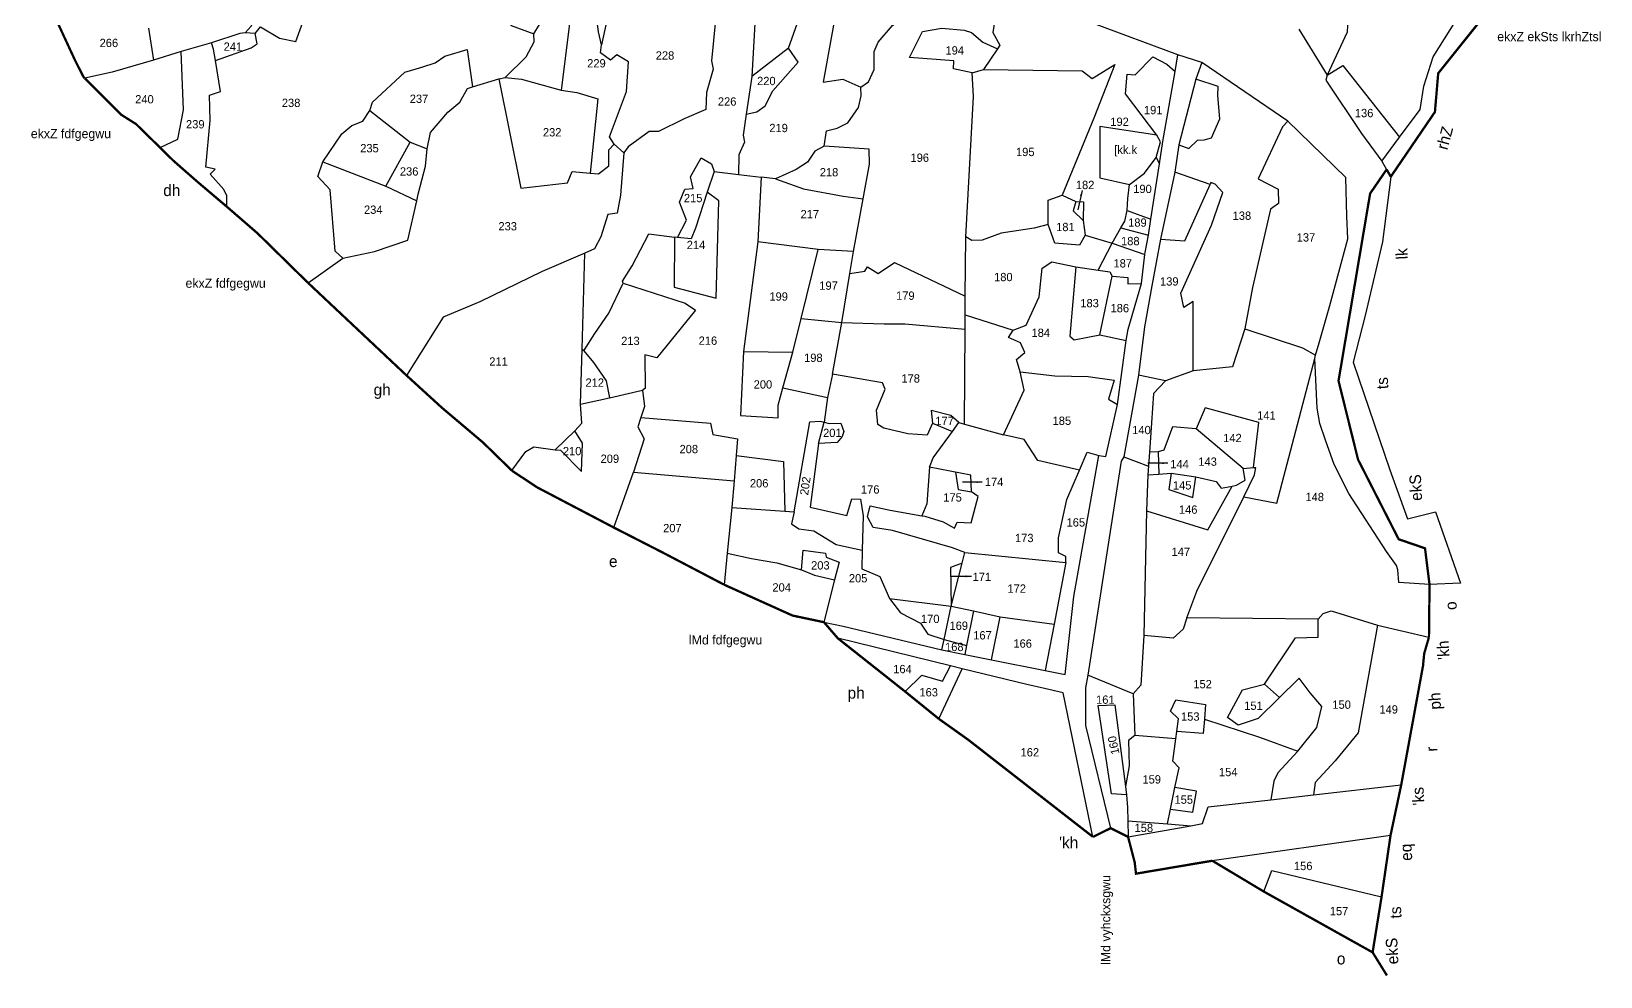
# Model space of a CAD drawing. Header units: feet. Extents: x 275707 to 617069, y 187394 to 2073741.
# Drawn here: x 616728.9 to 617069.1, y 187393.8 to 187598.6 of the extents above; entities that cross this region are included whole.
import ezdxf
from ezdxf.enums import TextEntityAlignment as Align

# ---------------------------------------------------------------- set-up
doc = ezdxf.new("R2010")
doc.units = ezdxf.units.FT
doc.header["$LTSCALE"] = 0.3
doc.header["$MEASUREMENT"] = 0
doc.linetypes.add('DASHDOT', pattern=[1, 0.5, -0.25, 0, -0.25])
doc.linetypes.add('DIVIDE', pattern=[1.25, 0.5, -0.25, 0, -0.25, 0, -0.25])
for name, color, linetype in [('OFF', 1, 'Continuous'), ('POLY_PARCEL', 6, 'Continuous'), ('POLY_ROAD', 30, 'Continuous'), ('POLY_WATER', 4, 'Continuous'), ('SYM_ARROW', 1, 'Continuous'), ('TEXT_MAPIN', 7, 'Continuous'), ('TEXT_MAPOUT', 7, 'Continuous'), ('TEXT_PARCEL', 7, 'Continuous'), ('V_BOUND_LINE', 7, 'Continuous'), ('V_BOUND_STREAM_LINE', 7, 'DASHDOT'), ('V_DIVIDE_LINE', 7, 'DIVIDE')]:
    doc.layers.add(name, color=color, linetype=linetype)
doc.styles.get("Standard").update_dxf_attribs({"font": 'simplex.shx'})
doc.styles.add('TEXT_MAP', font='', dxfattribs={"height": 1.8})
doc.styles.get('TEXT_MAP').set_extended_font_data('Kruti Dev 050')
doc.dimstyles.get("Standard").update_dxf_attribs({"dimtxt": 0.18, "dimasz": 0.18, "dimexe": 0.18, "dimexo": 0.0625, "dimgap": 0.09, "dimtad": 0, "dimtih": 1, "dimtoh": 1, "dimdec": 4, "dimzin": 0, "dimdsep": 46, "dimtxsty": 'Standard', "dimcen": 0.09, "dimadec": 0, "dimazin": 0, "dimtfac": 1, "dimtdec": 4, "dimtofl": 0, "dimtmove": 0, "dimatfit": 3, "dimfxl": 0, "dimtolj": 1, "dimtzin": 0, "dimarcsym": 0})

# ---------------------------------------------------------------- blocks, each defined once
blk = doc.blocks.new('TEXTARROW')
blk.add_leader([(0.04, -0.01), (8.68, -0.01)], dimstyle='Standard', override={"dimtxt": 2.5, "dimasz": 2.5, "dimexe": 1.25, "dimexo": 0.625, "dimgap": 0.625, "dimtad": 1, "dimtih": 0, "dimtoh": 0, "dimzin": 8, "dimcen": 2.5, "dimtofl": 1})
blk = doc.blocks.new('kk')
at = {"layer": 'OFF'}
for points in [[(306.43, 196.04), (307.46, 194.26)], [(318.04, 120.03), (323.49, 104.61)]]:
    blk.add_lwpolyline(points, dxfattribs=at)
at = {"layer": 'POLY_PARCEL'}
for points in [[(316.69, 264.59), (315.09, 262), (299, 225.47), (298.89, 224), (294.57, 214.72)], [(127.01, 239.43), (119.13, 236.39), (114.39, 230.86), (117.65, 225.49), (122.58, 223.63)], [(122.58, 223.63), (123.8, 225.67), (125.03, 228.38), (125.53, 231.23), (128.15, 235.9), (127.01, 239.43)], [(132.19, 240.94), (128.51, 211.44)], [(137.22, 221.24), (136.57, 224.08), (134.52, 239.99), (132.19, 240.94)], [(141.53, 239.81), (141.17, 239.26), (137.22, 221.24)], [(171.87, 239.26), (171.91, 235.15), (170.47, 225.88), (169.83, 214.4)], [(79.62, 234.82), (67.89, 236.69), (62.51, 231.84), (62.89, 228.92), (61.27, 225.29), (60.02, 223.85)], [(163.27, 237.14), (162.31, 230.3), (161.08, 217.83), (161.45, 215.97), (160.01, 210.93)], [(177.77, 220.58), (182.04, 232.6), (188.65, 231.58), (185.29, 213.19), (189.56, 213.83), (193.46, 212.11)], [(62.13, 223.76), (63.28, 225.14), (67.44, 222.75), (70.94, 222.03), (72.49, 226.2), (79.25, 229.17), (82.7, 228.45), (84.71, 228.54), (86.43, 230.08)], [(223.08, 230.58), (222.09, 223.98), (223.62, 221.2), (223.08, 220.4)], [(39.04, 224.91), (40.08, 217.92)], [(193.46, 212.11), (195.16, 213.22), (196.34, 215.94), (196.39, 219.83), (197.19, 221.88), (200.34, 225.45), (201.6, 226.43)], [(206.81, 224.2), (211.05, 224.86), (215.87, 224.42), (217.47, 223.98), (219.88, 221.87), (223.08, 220.4)], [(52.69, 221.7), (46.14, 219.82)], [(60.02, 223.85), (58.82, 223.76), (52.69, 221.7)], [(53.54, 217.9), (53.15, 220.3), (52.69, 221.7)], [(53.54, 217.9), (61.31, 220.6), (62.56, 221.51), (62.13, 223.76)], [(62.13, 223.76), (60.02, 223.85)], [(116.34, 214.21), (120.93, 218.65), (122.67, 221.96), (122.58, 223.63)], [(139.97, 199.74), (139, 201.35), (142.64, 211.18), (143.08, 217.59), (140.6, 219.11), (139.16, 217.95), (137.05, 219.51), (137.22, 221.24)], [(217.63, 215.21), (213.53, 216.1), (213.6, 217.78), (204.04, 218.51), (206.81, 224.2)], [(40.08, 217.92), (31.13, 215.32), (25.22, 214.04)], [(46.14, 219.82), (40.08, 217.92)], [(41.53, 199.01), (45.38, 200.79), (46.61, 207.22), (46.14, 219.82)], [(56, 186.2), (56.02, 188.57), (55.38, 189.91), (52.4, 193.24), (53.45, 194.29), (51.47, 194.75), (52.4, 204.85), (52.28, 210.38), (54.61, 211.19), (53.54, 217.9)], [(87.04, 207.03), (87.62, 208.82), (94.57, 215.36), (98.32, 216.41), (101.21, 217.37), (103.31, 218.79), (108.11, 220.29), (109.27, 212.17)], [(168.63, 206.22), (170.95, 206.73), (172.76, 208.06), (174.41, 211.31), (179.85, 217.54), (177.77, 220.58)], [(177.77, 220.58), (169.83, 214.4)], [(223.08, 220.4), (220.05, 215.95)], [(257.66, 201.69), (250.84, 210.66), (251.18, 214.89), (252.97, 214.74), (256.75, 218.67), (259.78, 217.08), (261.64, 215.51)], [(169.83, 214.4), (168.63, 206.22)], [(216.24, 179.64), (217.92, 210.1), (217.63, 215.21)], [(217.63, 215.21), (220.05, 215.95)], [(220.05, 215.95), (241.44, 215.66), (243.63, 213.98), (248.52, 217.04), (243.99, 205.37), (237.13, 188.69)], [(294.57, 214.72), (297.95, 216.81), (310.28, 201.23)], [(99.45, 198.74), (100.15, 202.24), (103.95, 206.67), (106.52, 208.83), (108.17, 211.84), (109.27, 212.17)], [(109.27, 212.17), (115, 213.88)], [(115, 213.88), (116.34, 214.21)], [(115, 213.88), (119.72, 190.17), (129.9, 191.39), (130.9, 193.84), (134.77, 193.48)], [(116.34, 214.21), (119.87, 213.85), (128.51, 211.44)], [(128.51, 211.44), (131.87, 210.92), (136.45, 209.56), (134.77, 193.48)], [(185.51, 199.34), (185.99, 202.61), (188.34, 203.21), (190.63, 204.38), (192.98, 207.68), (193.56, 210.24), (193.46, 212.11)], [(262.41, 199.63), (264.54, 198.83), (266.47, 200.6), (267.91, 200.65), (269.51, 201.09), (271.28, 205.23), (270.84, 210.31), (270.95, 212.24), (266.06, 213.85)], [(160.01, 210.93), (159.85, 207.26), (155.16, 205.23), (149.62, 202.51), (147.59, 202.51), (143.01, 199.16), (142.07, 197.87)], [(76.85, 195.89), (80.92, 202), (83.14, 203.79), (85.48, 204.75), (87.04, 207.03)], [(87.04, 207.03), (95.73, 200.14)], [(168.63, 206.22), (167.97, 201.67), (168.28, 200.18), (167.01, 197.46), (166.92, 193.2)], [(286.07, 204.73), (284.91, 203.49), (279.58, 192.24), (283.94, 189.98), (284, 186.89), (282.29, 185.62), (278.41, 168.69), (276.7, 159.7)], [(257.66, 201.69), (245.28, 203.58), (245.28, 192.43), (251.74, 191.01)], [(258.43, 200.25), (257.66, 201.69)], [(90.51, 190.61), (95.73, 200.14)], [(95.73, 200.14), (99.45, 198.74)], [(97.19, 187.43), (97.52, 188.93), (99.1, 194.94), (99.45, 198.74)], [(142.07, 197.87), (141.37, 188.68), (140.67, 184.77), (138.63, 184.53), (137.11, 179.63), (135.76, 177.06), (133.64, 176.15)], [(134.77, 193.48), (136.56, 193.31), (138.8, 195.07), (138.8, 198.51), (139.97, 199.74)], [(139.97, 199.74), (142.07, 197.87)], [(185.51, 199.34), (183.46, 198.21), (181.91, 195.81), (179.43, 194.26), (174.99, 192.21)], [(193.98, 187.91), (195.32, 195.39), (195.25, 198.63), (185.51, 199.34)], [(257.46, 196.83), (258.43, 200.25)], [(81.16, 175.06), (79.48, 176.54), (78.4, 189.84), (75.71, 192.71), (76.85, 195.89)], [(76.85, 195.89), (90.51, 190.61)], [(153.75, 179.5), (155.67, 183.24), (154.12, 187.19), (155.32, 190.01), (157.09, 190.15), (156.52, 192.69), (158.85, 196.78), (161.11, 195.51), (161.67, 193.82)], [(251.74, 191.01), (254.98, 193.46), (257.46, 196.83)], [(257.46, 196.83), (258.21, 195.45)], [(90.51, 190.61), (97.19, 187.43)], [(161.67, 193.82), (160.12, 189.31)], [(161.67, 193.82), (166.92, 193.2)], [(166.92, 193.2), (171.86, 192.57)], [(171.86, 192.57), (171.16, 178.6)], [(174.99, 192.21), (171.86, 192.57)], [(174.99, 192.21), (181.06, 190.03), (189.6, 188.47), (193.98, 187.91)], [(251.24, 185.37), (251.36, 187.94), (251.74, 191.01)], [(258.42, 179.14), (263.71, 178.81), (269.18, 190.99)], [(269.18, 190.99), (261.57, 193.68)], [(265.48, 150.6), (265.53, 165.64), (263.49, 164.37), (262.82, 167.41), (269.46, 182.18), (271.94, 189.24), (270.29, 191.07)], [(270.29, 191.07), (269.35, 191.45), (269.18, 190.99)], [(81.16, 175.06), (88.05, 176.46), (95.29, 178.91), (97.19, 187.43)], [(153.06, 179.57), (152.99, 168.78), (162.1, 166.38), (162.66, 187.47), (160.12, 189.31)], [(160.12, 189.31), (157.65, 181.55), (156.66, 179.22), (153.75, 179.5)], [(191.85, 176.5), (193.98, 187.91)], [(234.06, 182.34), (234.06, 187.59), (237.13, 188.69)], [(237.13, 188.69), (240.05, 187.3)], [(240.05, 187.3), (239.48, 185.28), (241.65, 183.22)], [(240.05, 187.3), (241.73, 187.23), (241.65, 183.22)], [(249.86, 181.63), (250.68, 183.06), (251.24, 185.37)], [(251.24, 185.37), (256.37, 183.52)], [(234.06, 182.34), (231.07, 181.54), (223.91, 180.44), (219.75, 178.91), (217.56, 178.84), (216.24, 179.64)], [(242.09, 180.01), (240.85, 177.82), (235.52, 178.25), (234.06, 182.34)], [(241.65, 183.22), (242.09, 180.01)], [(247.93, 178.28), (249.86, 181.63)], [(249.86, 181.63), (255.84, 179.99)], [(141.93, 169.58), (141.77, 170.05), (143.89, 173.36), (147.49, 180.28), (153.06, 179.57)], [(153.75, 179.5), (153.06, 179.57)], [(171.16, 178.6), (168.05, 154.79)], [(184.22, 176.94), (171.16, 178.6)], [(180.51, 161.95), (184.22, 176.94)], [(191.85, 176.5), (184.22, 176.94)], [(216.12, 166.81), (216.24, 179.64)], [(242.09, 180.01), (247.93, 178.28)], [(244.92, 172.46), (247.93, 178.28)], [(247.93, 178.28), (255.07, 175.81)], [(73.63, 169.67), (81.16, 175.06)], [(133.64, 176.15), (124.36, 172.14), (110.86, 165.6), (102.92, 162.21), (94.97, 149.61)], [(133.03, 155.34), (133.64, 176.15)], [(191.08, 171.73), (191.85, 176.5)], [(191.08, 171.73), (194.33, 172.19), (194.93, 173.15), (197.22, 171.71), (200.77, 174.11), (216.12, 166.81)], [(226.46, 159.4), (229.34, 160.51), (232.16, 166.67), (232.75, 172.89), (234.91, 174.2), (240.09, 173.15)], [(189.38, 161.12), (191.08, 171.73)], [(240.09, 173.15), (238.78, 158.15), (239.69, 157.3), (245.26, 158.42)], [(240.09, 173.15), (244.92, 172.46)], [(244.92, 172.46), (247.42, 172.1), (247.95, 171.12)], [(245.26, 158.42), (247.95, 171.12)], [(247.95, 171.12), (251.36, 170.86), (251.36, 169.48), (254.28, 169.51)], [(133.4, 154.91), (135.82, 158.73), (138.86, 163.1), (141.93, 169.58)], [(141.93, 169.58), (155.38, 165.29), (157.64, 163.74), (149.24, 153.44), (146.62, 154.07), (146.7, 146.8), (146.14, 146.45)], [(216.09, 162.74), (216.12, 166.81)], [(178.71, 154.68), (180.51, 161.95)], [(180.51, 161.95), (189.38, 161.12)], [(187.34, 149.88), (189.38, 161.12)], [(189.38, 161.12), (198.55, 160.76), (203, 160.82), (216.07, 159.62)], [(216.07, 159.62), (216.09, 162.74)], [(216.09, 162.74), (226.46, 159.4)], [(215.92, 139.07), (216.07, 159.62)], [(228.03, 150.39), (227.24, 153.05), (229.01, 154.55), (228.09, 156.71), (225.47, 157.83), (226.46, 159.4)], [(245.26, 158.42), (250.99, 157.2)], [(276.7, 159.7), (274.04, 151.49), (265.48, 150.6)], [(276.7, 159.7), (289.23, 155.57), (292.07, 154.03)], [(132.68, 143.36), (133.03, 155.34)], [(133.03, 155.34), (133.4, 154.91)], [(133.4, 154.91), (135.54, 152.38), (138.22, 148.43), (138.99, 144.73)], [(168.05, 154.79), (167.41, 140.93), (175.53, 140.43), (175.53, 143.18), (176.55, 146.89)], [(168.05, 154.79), (178.71, 154.68)], [(176.55, 146.89), (178.71, 154.68)], [(276.51, 123.27), (283.65, 121.95), (291.87, 153.29)], [(187.34, 149.88), (186.22, 144.82)], [(208.98, 139.23), (207.83, 136.64), (203.68, 136.93), (198.45, 138.2), (197.18, 138.95), (196.89, 142.11), (198.73, 146.65), (198.16, 147.98), (187.34, 149.88)], [(224.36, 136.71), (228.88, 146.4), (228.03, 150.39)], [(228.03, 150.39), (235.5, 149.54), (242.77, 149.35), (248.41, 148.56), (247.16, 144.44), (249.1, 143.33)], [(259.52, 148.45), (253.65, 149.69)], [(265.48, 150.6), (259.52, 148.45)], [(138.99, 144.73), (146.14, 146.45)], [(146.14, 146.45), (146.59, 142.89), (145.78, 140.47)], [(176.55, 146.89), (186.22, 144.82)], [(259.52, 148.45), (256.93, 145.73), (256.04, 133)], [(131.49, 137.58), (133, 139.23), (132.68, 143.36)], [(132.68, 143.36), (138.99, 144.73)], [(186.22, 144.82), (185.51, 139.45)], [(145.78, 140.47), (145.12, 138.5), (146.48, 135.89), (144.2, 128.63)], [(145.78, 140.47), (160.88, 139.23), (161.35, 136.83), (166.73, 135.84), (166.46, 132.23)], [(179.03, 120.02), (182.38, 139.58), (184.63, 139.69), (185.51, 139.45)], [(214.74, 139.41), (213.01, 140.9), (208.69, 141.99), (208.98, 139.23)], [(278.57, 129.67), (279.76, 139.42), (268.14, 142.59), (266.14, 138.06)], [(131.49, 137.58), (127.2, 133.47)], [(127.2, 133.47), (128.35, 133.38), (132.89, 128.79), (133.1, 134.93), (131.49, 137.58)], [(184.32, 134.83), (185.51, 139.45)], [(185.51, 139.45), (186.62, 139.16), (189.13, 139.27), (189.75, 137.44), (189.44, 136.39), (188.34, 135.09), (184.32, 134.83)], [(208.35, 129.71), (209.15, 131.75), (213.32, 137.47)], [(208.98, 139.23), (213.32, 137.47)], [(213.32, 137.47), (214.74, 139.41)], [(214.74, 139.41), (215.92, 139.07)], [(215.92, 139.07), (224.36, 136.71)], [(240.86, 129.05), (231.83, 131.14), (228.88, 135.73), (224.36, 136.71)], [(266.14, 138.06), (261.05, 138.45), (259.14, 133.39), (257.95, 133.05)], [(276.38, 129.45), (266.14, 138.06)], [(117.82, 128.97), (120.82, 133.12), (122.56, 134.16), (127.2, 133.47)], [(184.32, 134.83), (182.49, 121.04), (190.44, 119.27), (191.48, 122.85), (193.38, 122.77), (193.94, 119.18), (193.74, 111.74)], [(240.86, 129.05), (242.57, 133), (245.09, 132.22)], [(256.04, 133), (255.7, 128.06)], [(257.95, 133.05), (256.04, 133)], [(257.95, 133.05), (258.04, 128.22)], [(166.46, 132.23), (166.04, 126.75)], [(166.46, 132.23), (176.73, 130.97), (176.98, 120.17)], [(208.35, 129.71), (207.77, 121.77), (206.68, 119.18)], [(206.68, 119.18), (207.31, 119.07), (211.34, 117.86), (213.76, 116.53), (214.33, 117.8), (217.38, 117.68), (218.88, 123.38), (217.44, 124.36), (217.32, 127.98), (208.35, 129.71)], [(250.5, 131.98), (255.83, 129.93)], [(273.98, 125.59), (274.92, 125.82), (276.77, 126.94), (276.38, 129.45)], [(276.38, 129.45), (278.57, 129.67)], [(276.51, 123.27), (278.84, 128.04), (279.07, 129.64)], [(278.57, 129.67), (279.07, 129.64)], [(139.91, 116.64), (144.2, 128.63)], [(144.2, 128.63), (166.04, 126.75)], [(166.04, 126.75), (165.49, 121.01)], [(213.97, 128.63), (214.58, 124.87), (217.44, 124.36)], [(237.92, 109.04), (237.92, 110.34), (236.35, 111.13), (236.35, 114.4), (238.12, 122.72), (240.86, 129.05)], [(255.7, 128.06), (255.43, 120.25)], [(255.7, 128.06), (258.04, 128.22)], [(258.04, 128.22), (260.72, 128.4)], [(260.72, 128.4), (260.27, 124.87), (265.41, 123.12), (266.08, 127.61)], [(260.72, 128.4), (266.08, 127.61)], [(266.08, 127.61), (270.5, 126.61), (271.62, 125.16), (273.98, 125.59)], [(255.43, 120.25), (268.71, 116.15), (273.98, 125.59)], [(264.16, 97.08), (266.28, 102.88), (276.51, 123.27)], [(165.49, 121.01), (164.52, 111.11)], [(165.49, 121.01), (176.98, 120.17)], [(176.98, 120.17), (179.03, 120.02)], [(179.03, 120.02), (178.45, 117.42), (180.04, 116.33), (183.26, 115.91), (188.14, 112.99), (193.74, 111.74)], [(216, 111.25), (213.35, 112.22), (200.34, 116.02), (196.14, 116.65), (194.93, 118.95), (195.51, 121.37), (199.83, 120.39), (206.68, 119.18)], [(255.43, 120.25), (254.83, 93.22)], [(164.52, 111.11), (163.85, 104.24)], [(164.52, 111.11), (169.78, 109.92), (175.29, 109.01), (180.63, 107.47)], [(180.63, 107.47), (180.99, 111.73), (185.77, 111.09), (185.96, 110.22), (188.76, 109.16), (187.77, 105.33)], [(193.74, 111.74), (193.69, 107.66), (197.62, 106.06), (199.71, 101.23)], [(215.4, 108.88), (212.9, 107.97), (213.07, 99.59)], [(213.07, 99.59), (215.4, 108.88)], [(215.4, 108.88), (216, 111.25)], [(216, 111.25), (237.92, 109.04)], [(237.92, 109.04), (235.4, 95.68)], [(180.63, 107.47), (183.41, 106.28), (187.77, 105.33)], [(187.77, 105.33), (185.47, 96.12)], [(199.71, 101.23), (213.07, 99.59)], [(199.71, 101.23), (202.09, 98.14), (206.38, 95.88), (207.99, 93.55), (211.5, 92.38)], [(211.5, 92.38), (213.07, 99.59)], [(213.07, 99.59), (217.86, 98.55)], [(217.86, 98.55), (216.37, 91.08)], [(217.86, 98.55), (223.68, 97.28)], [(221.8, 87.95), (223.68, 97.28)], [(223.68, 97.28), (235.4, 95.68)], [(235.4, 95.68), (233.46, 85.63)], [(264.16, 97.08), (263.34, 94.62), (261.17, 92.68), (254.83, 93.22)], [(292.59, 96.8), (264.16, 97.08)], [(288.2, 68.13), (292.3, 73.32), (293.39, 77.83), (290.91, 80.81), (288.51, 84), (279.64, 75.28), (275.28, 73.83), (272.95, 75.43), (276.22, 81.46), (280.95, 82.7), (287.71, 92.73), (292.59, 92.87), (292.59, 96.8)], [(305.48, 95.5), (301.26, 72.14), (296.32, 66.04), (291.95, 61.39), (291.63, 58.71)], [(292.59, 96.8), (293.68, 98.03), (295.42, 98.61), (305.48, 95.5)], [(305.48, 95.5), (316.64, 92.88)], [(211.01, 90.1), (211.5, 92.38)], [(211.5, 92.38), (216.37, 91.08)], [(254.83, 93.22), (254.16, 82.49), (252.49, 80.6)], [(216.37, 91.08), (215.98, 89.11)], [(203.06, 81.09), (206.72, 84.63), (211.18, 83.31), (212.94, 86.64)], [(210.4, 75.15), (215.46, 86.03)], [(252.49, 80.6), (242.65, 84.66)], [(284.21, 79.77), (280.95, 82.7)], [(252.49, 80.6), (252.85, 71.59)], [(261.95, 72.4), (262.3, 75.18), (260.63, 76.85), (261.79, 79.32), (268.19, 78.3), (267.94, 75.12)], [(251.03, 58.7), (247.83, 58.9), (244.92, 78.09), (248.56, 78.23), (250.88, 60.5)], [(267.94, 75.12), (267.68, 71.98), (261.95, 72.4)], [(267.94, 75.12), (279.91, 71.18), (288.2, 68.13)], [(252.85, 71.59), (251.47, 70.45), (251.61, 65), (250.88, 60.5)], [(261.75, 70.81), (252.85, 71.59)], [(261.75, 70.81), (261.95, 72.4)], [(261.57, 60.3), (262.45, 64.57), (261.14, 66.02), (261.75, 70.81)], [(288.2, 68.13), (283.84, 63.48), (282.97, 61.66), (282.33, 57.63)], [(250.88, 60.5), (251.03, 58.7)], [(251.03, 58.7), (251.25, 55.92), (251.32, 53.07)], [(260.59, 55.57), (265.44, 54.97), (266.24, 59.48), (261.57, 60.3)], [(260.59, 55.57), (261.57, 60.3)], [(259.94, 52.39), (260.59, 55.57)], [(251.32, 53.07), (251.4, 49.58)], [(251.32, 53.07), (259.94, 52.39)], [(259.94, 52.39), (264.98, 52)], [(280.85, 37.72), (282.57, 42.31), (306.36, 36.59)]]:
    blk.add_lwpolyline(points, dxfattribs=at)
at = {"layer": 'POLY_ROAD'}
for points in [[(310.28, 201.23), (314.73, 207.23), (315.5, 212.31), (317.58, 218.68), (322.46, 226.51), (331.23, 245.66), (330.99, 250.24), (335.88, 259.57)], [(261.64, 215.51), (262.16, 219.11)], [(258.21, 195.45), (258.91, 200.31), (261.64, 215.51)], [(267.37, 217.45), (266.06, 213.85)], [(266.06, 213.85), (262.41, 199.63)], [(306.43, 196.04), (310.28, 201.23)], [(262.41, 199.63), (261.57, 193.68)], [(256.37, 183.52), (258.21, 195.45)], [(261.57, 193.68), (258.42, 179.14)], [(255.84, 179.99), (256.37, 183.52)], [(258.42, 179.14), (256.53, 169.06), (254.98, 160.17), (253.65, 149.69)], [(255.07, 175.81), (255.12, 176.26), (255.84, 179.99)], [(254.28, 169.51), (255.07, 175.81)], [(250.99, 157.2), (251.41, 159.61), (254.28, 169.51)], [(249.1, 143.33), (250.99, 157.2)], [(253.65, 149.69), (250.5, 131.98), (249.87, 131), (247.34, 114.44), (242.65, 84.66)], [(245.09, 132.22), (246.56, 132.01), (249.1, 143.33)], [(233.46, 85.63), (237.73, 84.78), (239.62, 101.72), (245.09, 132.22)], [(185.47, 96.12), (189.65, 95.28), (211.01, 90.1)], [(212.94, 86.64), (188.48, 92.63)], [(211.01, 90.1), (215.98, 89.11)], [(215.98, 89.11), (221.8, 87.95)], [(215.46, 86.03), (212.94, 86.64)], [(243.79, 49.58), (237.32, 80.82), (233.25, 81.76), (229.47, 82.6), (215.46, 86.03)], [(221.8, 87.95), (233.46, 85.63)], [(242.65, 84.66), (242.15, 81.88), (242.15, 73.76), (247.62, 51.47)], [(282.33, 57.63), (291.63, 58.71)], [(291.63, 58.71), (310.63, 60.9)], [(264.98, 52), (267.55, 52.45), (268.74, 56.09), (282.33, 57.63)], [(251.4, 49.58), (264.98, 52)], [(308.3, 49.89), (269.67, 44.41), (269.67, 44.41)]]:
    blk.add_lwpolyline(points, dxfattribs=at)
at = {"layer": 'POLY_WATER'}
for points in [[(262.16, 219.11), (243.91, 225.89), (232.07, 228.09), (223.08, 230.58)], [(288.46, 224.66), (294.57, 214.72)], [(267.37, 217.45), (262.16, 219.11)], [(286.07, 204.73), (267.37, 217.45)], [(294.57, 214.72), (294.31, 213.58), (302.03, 202.02), (306.43, 196.04)], [(292.07, 154.03), (292.85, 156.67), (295.17, 164.78), (299.06, 179.25), (298.83, 184.12), (298.6, 192.5), (286.07, 204.73)], [(308.36, 192.69), (306.55, 178.56), (302.78, 162.62), (300.22, 152.48), (308.17, 129.12), (312.01, 118.52), (318.04, 120.03)], [(291.87, 153.29), (292.07, 154.03)], [(316.76, 104.28), (310.09, 104.73), (309.86, 107.45), (309.57, 108.38), (307.43, 111.45), (299.25, 124.03), (296.11, 130.32), (294.19, 135.59), (292.97, 139.19), (292.39, 142.55), (291.87, 153.29)], [(323.49, 104.61), (316.76, 104.28)]]:
    blk.add_lwpolyline(points, dxfattribs=at)
at = {"layer": 'V_BOUND_LINE', "const_width": 0.5}
for points in [[(330.76, 230.23), (318.64, 215.1), (317.93, 206.72), (308.36, 192.69)], [(25.22, 214.04), (24.93, 214.34), (23.14, 217.85), (18.27, 228.36), (18.29, 229.12)], [(41.53, 199.01), (36.33, 204.1), (33.17, 206.09), (25.22, 214.04)], [(56, 186.2), (49.8, 191.45), (44.43, 196.15), (41.53, 199.01)], [(73.63, 169.67), (62.7, 180.39), (56, 186.2)], [(94.97, 149.61), (73.63, 169.67)], [(117.82, 128.97), (111.57, 135.06), (102.61, 142.64), (94.97, 149.61)], [(139.91, 116.64), (123.27, 125.36), (117.82, 128.97)], [(163.85, 104.24), (150.78, 111.08), (139.91, 116.64)], [(185.47, 96.12), (178.66, 97.56), (163.85, 104.24)], [(316.76, 104.28), (316.64, 92.88)], [(188.48, 92.63), (185.47, 96.12)], [(203.06, 81.09), (188.48, 92.63)], [(316.64, 92.88), (315.6, 89.32), (315.35, 86.68), (310.63, 60.9)], [(210.4, 75.15), (203.06, 81.09)], [(243.79, 49.58), (216.74, 70.64), (210.4, 75.15)], [(310.63, 60.9), (308.3, 49.89)], [(243.79, 49.58), (247.62, 51.47)], [(247.62, 51.47), (251.4, 49.58)], [(269.67, 44.41), (253.12, 41.61), (252.84, 44.07), (251.4, 49.58)], [(308.3, 49.89), (306.36, 36.59)], [(280.85, 37.72), (269.67, 44.41)], [(306.36, 36.59), (304.42, 24.55), (280.85, 37.72)]]:
    blk.add_lwpolyline(points, dxfattribs=at)
at = {"layer": 'V_BOUND_STREAM_LINE', "ltscale": 10, "const_width": 0.5, "flags": 128}
for points in [[(307.46, 194.26), (303.88, 189.04), (297.03, 148.44), (301.26, 131.38), (310.07, 114.1), (315.78, 112.14), (316.76, 104.28)], [(308.36, 192.69), (307.46, 194.26)]]:
    blk.add_lwpolyline(points, dxfattribs=at)
at = {"layer": 'V_DIVIDE_LINE', "ltscale": 10, "const_width": 0.5, "flags": 128}
blk.add_lwpolyline([(304.42, 24.55), (307.52, 19.54)], dxfattribs=at)
at = {"layer": 'SYM_ARROW', "xscale": 0.5, "yscale": 0.5, "zscale": 0.5}
for p, rotation in [((241.46, 189.73), 256.998084587133), ((260.01, 130.59), 180), ((219.82, 126.49), 180), ((217.47, 106.05), 180)]:
    blk.add_blockref('TEXTARROW', p, dxfattribs=dict(at, rotation=rotation))
at = {"layer": 'TEXT_MAPIN', "style": 'TEXT_MAP'}
blk.add_text('[kk.k', height=1.8, dxfattribs=at).set_placement((248.4, 197.64))
at = {"layer": 'TEXT_MAPOUT', "style": 'TEXT_MAP'}
for s, height, p in [('ekxZ ekSts lkrhZtsl', 2, (331.44, 222.06)), ('ekxZ fdfgegwu', 2, (13.52, 201.03)), ('dh', 2.5, (42.23, 188.49)), ('ekxZ fdfgegwu', 2, (47.06, 168.61)), ('gh', 2.5, (87.84, 145.27)), ('e', 2.5, (138.86, 108.07)), ('lMd fdfgegwu', 2, (156.19, 91.29)), ('ph', 2.5, (190.59, 79.55)), ("'kh", 2.5, (236.44, 47.1)), ('o', 2.5, (296.66, 21.94))]:
    blk.add_text(s, height=height, dxfattribs=at).set_placement(p)
for s, height, rotation, p in [('rhZ', 2.5, 75.0641, (320.62, 198.34)), ('lk', 2.5, 92.9387, (312.06, 174.83)), ('ts', 2.5, 92.9387, (307.84, 146.7)), ('ekS', 2.5, 92.9387, (315.16, 122.48)), ('o', 2.5, 92.9387, (322.68, 98.82)), ("'kh", 2.5, 92.9387, (321.09, 88.04)), ('ph', 2.5, 92.9387, (319.26, 77.23)), ('r', 2.5, 92.9387, (318.49, 68.12)), ("'ks", 2.5, 92.9387, (315.65, 56.47)), ('eq', 2.5, 92.9387, (313.02, 44.45)), ('lMd vyhckxsgwu', 2, 90, (247.55, 21.83)), ('ts', 2.5, 92.9387, (310.7, 31.95)), ('ekS', 2.5, 92.9387, (310.03, 22.02))]:
    blk.add_text(s, height=height, rotation=rotation, dxfattribs=at).set_placement(p)
at = {"layer": 'TEXT_PARCEL', "style": 'TEXT_MAP'}
for s, p in [('266', (30.44, 221.69)), ('241', (57.34, 220.9)), ('229', (136.15, 217.28)), ('228', (151.01, 218.97)), ('194', (213.82, 220.07)), ('220', (172.98, 213.44)), ('240', (38.15, 209.48)), ('238', (69.95, 208.7)), ('237', (97.68, 209.58)), ('226', (164.48, 208.99)), ('191', (256.86, 207.14)), ('239', (49.17, 204.06)), ('219', (175.63, 203.25)), ('192', (249.56, 204.6)), ('136', (302.58, 206.49)), ('232', (126.55, 202.32)), ('235', (86.94, 198.87)), ('196', (206.24, 196.81)), ('195', (229.12, 198.06)), ('236', (95.54, 193.83)), ('218', (186.57, 193.66)), ('182', (242.09, 190.9)), ('190', (254.53, 190.05)), ('215', (157.11, 188.06)), ('234', (87.76, 185.54)), ('217', (182.41, 184.59)), ('138', (276.08, 184.24)), ('233', (116.9, 181.95)), ('181', (237.82, 181.79)), ('189', (253.43, 182.75)), ('137', (289.97, 179.54)), ('214', (157.73, 177.91)), ('188', (251.89, 178.74)), ('187', (250.25, 173.91)), ('180', (224.36, 170.94)), ('139', (260.34, 169.99)), ('199', (175.65, 166.72)), ('197', (186.47, 169.08)), ('179', (203.11, 166.91)), ('183', (243.06, 165.28)), ('186', (249.61, 164.2)), ('213', (143.51, 157.1)), ('216', (160.31, 157.15)), ('184', (232.48, 158.86)), ('211', (114.92, 152.64)), ('198', (183.17, 153.44)), ('178', (204.27, 148.96)), ('212', (135.78, 148.07)), ('200', (172.24, 147.66)), ('177', (211.63, 139.75)), ('185', (237.05, 139.79)), ('141', (281.4, 140.94)), ('201', (187.29, 137.16)), ('140', (254.3, 137.78)), ('142', (274.03, 136.06)), ('210', (130.87, 133.21)), ('208', (156.17, 133.65)), ('209', (139.05, 131.56)), ('144', (262.57, 130.39)), ('143', (268.65, 130.93)), ('206', (171.42, 126.24)), ('174', (222.36, 126.53)), ('145', (263.13, 125.77)), ('176', (195.5, 124.89)), ('175', (213.35, 123.16)), ('148', (291.87, 123.27)), ('146', (264.43, 120.53)), ('207', (152.61, 116.51)), ('165', (240.08, 117.75)), ('173', (228.9, 114.38)), ('147', (262.84, 111.38)), ('203', (184.69, 108.44)), ('205', (192.88, 105.65)), ('171', (219.71, 105.95)), ('204', (176.3, 103.66)), ('172', (227.25, 103.42)), ('170', (208.51, 96.84)), ('169', (214.69, 95.36)), ('167', (219.84, 93.28)), ('166', (228.55, 91.49)), ('168', (213.73, 90.76)), ('164', (202.5, 85.96)), ('163', (208.17, 80.93)), ('152', (267.56, 82.7)), ('161', (246.47, 79.33)), ('151', (278.59, 78.01)), ('150', (297.7, 78.25)), ('153', (264.89, 75.67)), ('149', (307.9, 77.22)), ('162', (230.11, 67.92)), ('159', (256.53, 62.05)), ('154', (273.12, 63.63)), ('155', (263.47, 57.65)), ('158', (254.82, 51.53)), ('156', (289.37, 43.28)), ('157', (297.14, 33.48))]:
    blk.add_text(s, height=1.8, dxfattribs=at).set_placement(p, align=Align.MIDDLE)
for s, rotation, p in [('202', 81.8652, (181.42, 125.66)), ('160', 101.9829, (248.25, 69.44))]:
    blk.add_text(s, height=1.8, rotation=rotation, dxfattribs=at).set_placement(p, align=Align.MIDDLE)

msp = doc.modelspace()

# ---------------------------------------------------------------- block references
msp.add_blockref('kk', (616715.28, 187374.46))

doc.saveas('drawing.dxf')
